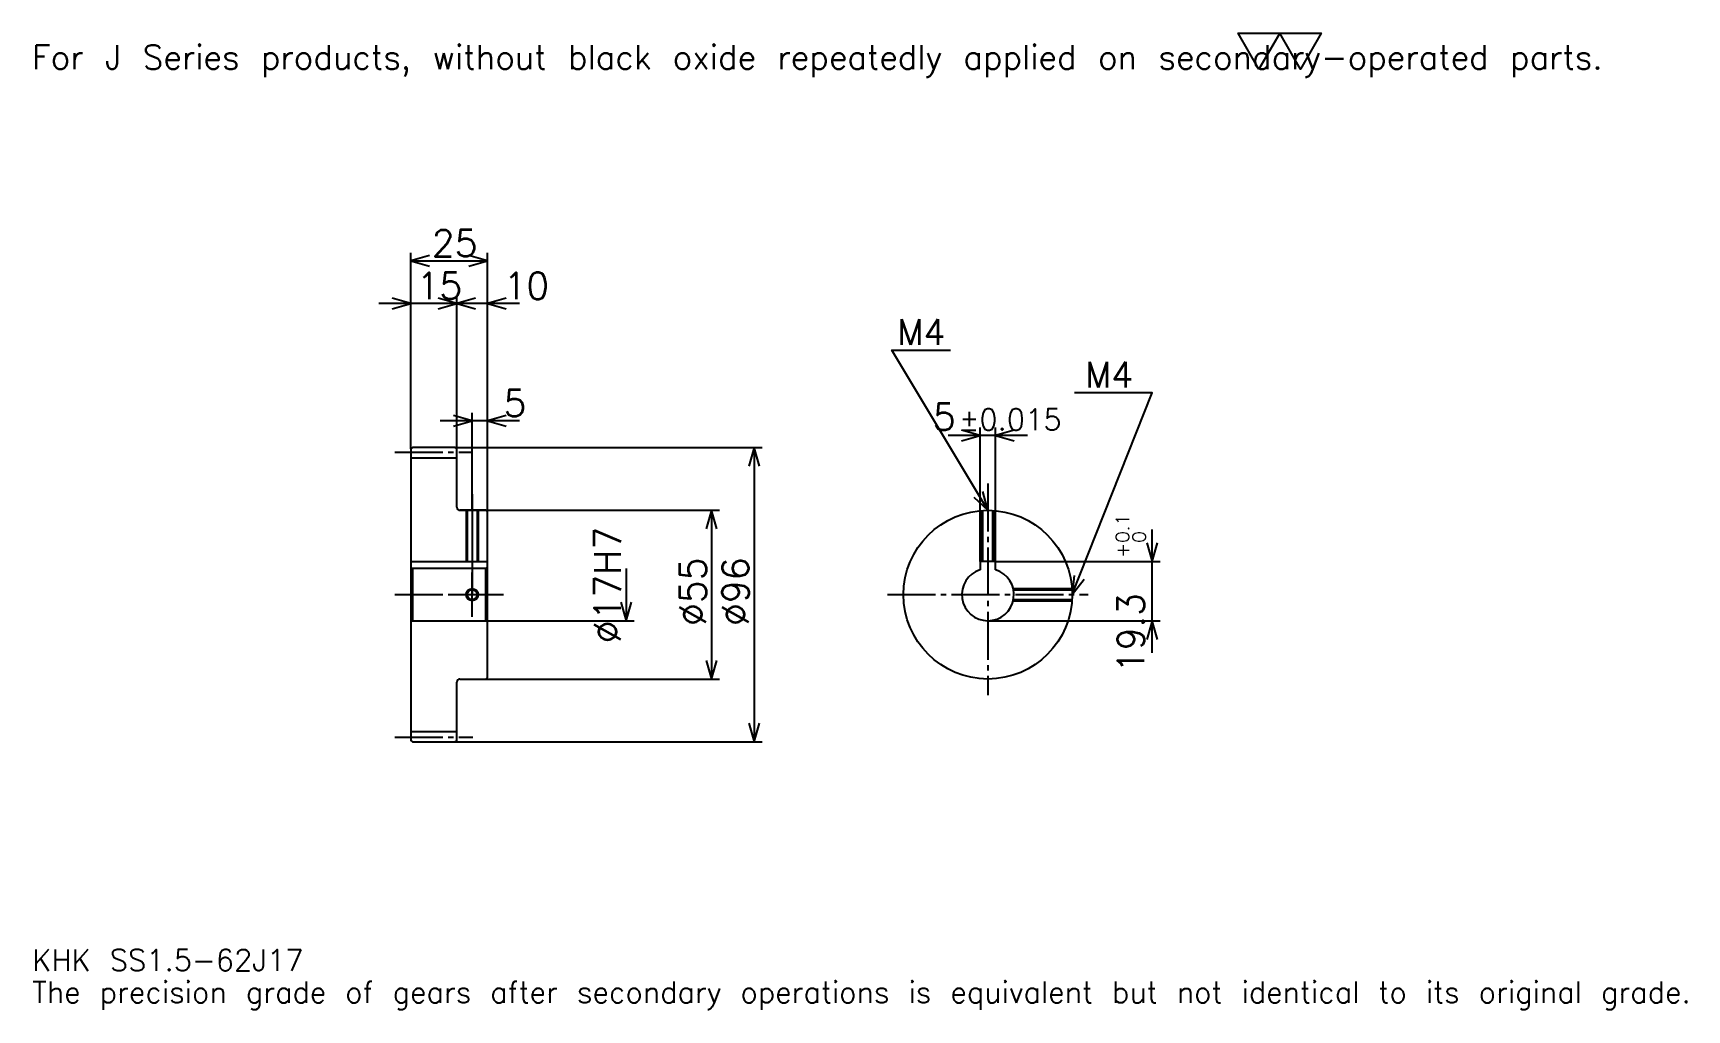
# Model space of a CAD drawing. Extents: x 18 to 557, y 6 to 325.
import ezdxf

# ---------------------------------------------------------------- set-up
doc = ezdxf.new("R2010")
doc.units = 0
doc.linetypes.add('DASHDOT', pattern=[20.869564, 15.652174, -1.73913, 1.73913, -1.73913])
doc.layers.get('0').update_dxf_attribs({"linetype": 'CONTINUOUS'})
doc.layers.add('DASHDOT', color=6, linetype='DASHDOT')
doc.styles.add('KANJI', font='TXT', dxfattribs={"bigfont": 'BIGFONT'})

msp = doc.modelspace()

# ---------------------------------------------------------------- linework, layer by layer
at = {"color": 5}
for p, q in [((140.869568, 189.739136), (140.869568, 253.217407)), ((140.869568, 250.608704), (165.869568, 250.608704)), ((165.869568, 189.739136), (165.869568, 253.217407)), ((155.869568, 189.739136), (155.869568, 239.304352)), ((166.304352, 236.695648), (130.434784, 236.695648)), ((176.304352, 236.695648), (145.434784, 236.695648)), ((160.869568, 189.739136), (160.869568, 201.043488)), ((176.304352, 198.434784), (150.434784, 198.434784)), ((326.521729, 152.539139), (326.521729, 196.195663)), ((331.521729, 152.539139), (331.521729, 196.195663)), ((140.869568, 189.239136), (140.869568, 189.739136)), ((155.369568, 189.739136), (165.869568, 189.739136)), ((155.869568, 189.239136), (155.869568, 189.739136)), ((160.869568, 169.239136), (160.869568, 189.739136)), ((160.869568, 169.239136), (160.869568, 189.739136)), ((165.869568, 189.739136), (255.434784, 189.739136)), ((165.869568, 168.739136), (165.869568, 189.739136)), ((252.82608, 189.739136), (252.82608, 93.739136)), ((341.956543, 193.58696), (316.086975, 193.58696)), ((156.869568, 169.239136), (165.869568, 169.239136)), ((165.869568, 169.239136), (241.521744, 169.239136)), ((238.913055, 169.239136), (238.913055, 114.239136)), ((382.608704, 122.804352), (382.608704, 162.973923)), ((331.521729, 152.539139), (385.217407, 152.539139)), ((211.08696, 150.239136), (211.08696, 133.239136)), ((165.869568, 133.239136), (213.695648, 133.239136)), ((329.021729, 133.239136), (385.217407, 133.239136)), ((156.869568, 114.239136), (165.869568, 114.239136)), ((165.869568, 114.239136), (241.521744, 114.239136)), ((155.369568, 93.739136), (165.869568, 93.739136)), ((165.869568, 93.739136), (255.434784, 93.739136))]:
    msp.add_line(p, q, dxfattribs=at)
at = {"color": 4}
for p, q in [((140.869568, 186.364136), (155.869568, 186.364136)), ((140.869568, 152.539139), (165.869568, 152.539139)), ((141.369568, 150.239136), (141.369568, 133.239136)), ((165.369568, 150.239136), (165.869568, 150.739136)), ((165.369568, 133.239136), (165.869568, 132.739136)), ((140.869568, 97.114136), (155.869568, 97.114136))]:
    msp.add_line(p, q, dxfattribs=at)
at = {"color": 7}
msp.add_lwpolyline([(417.391296, 313.043488), (410.608673, 324.800018), (437.739136, 324.800018), (430.956512, 313.043488), (424.17392, 324.800018), (417.391296, 313.043488)], dxfattribs=at)
at = {"color": 5}
for points in [[(146.956528, 252.347839), (140.869568, 250.608704), (146.956528, 248.869568)], [(159.782608, 248.869568), (165.869568, 250.608704), (159.782608, 252.347839)], [(134.782608, 234.956528), (140.869568, 236.695648), (134.782608, 238.434784)], [(149.782608, 234.956528), (155.869568, 236.695648), (149.782608, 238.434784)], [(161.956528, 238.434784), (155.869568, 236.695648), (161.956528, 234.956528)], [(171.956528, 238.434784), (165.869568, 236.695648), (171.956528, 234.956528)], [(329.021729, 169.239136), (297.717407, 221.413055), (316.847839, 221.413055)], [(356.521729, 141.739136), (382.608704, 207.5), (357.217407, 207.5)], [(154.782608, 196.695648), (160.869568, 198.434784), (154.782608, 200.17392)], [(171.956528, 200.17392), (165.869568, 198.434784), (171.956528, 196.695648)], [(320.434784, 191.847839), (326.521729, 193.58696), (320.434784, 195.326096)], [(337.608704, 195.326096), (331.521729, 193.58696), (337.608704, 191.847839)], [(254.565216, 183.652176), (252.82608, 189.739136), (251.08696, 183.652176)], [(324.398743, 173.563889), (329.021729, 169.239136), (327.381317, 175.353424)], [(240.652176, 163.152176), (238.913055, 169.239136), (237.17392, 163.152176)], [(380.869568, 158.626099), (382.608704, 152.539139), (384.347839, 158.626099)], [(357.149658, 148.038452), (356.521729, 141.739136), (360.382812, 146.755875)], [(209.347839, 139.326096), (211.08696, 133.239136), (212.82608, 139.326096)], [(384.347839, 127.152176), (382.608704, 133.239136), (380.869568, 127.152176)], [(237.17392, 120.326096), (238.913055, 114.239136), (240.652176, 120.326096)], [(251.08696, 99.826096), (252.82608, 93.739136), (254.565216, 99.826096)]]:
    msp.add_lwpolyline(points, dxfattribs=at)
at = {"color": 4}
for points in [[(155.869568, 170.239136), (155.869568, 189.239136), (155.369568, 189.739136), (141.369568, 189.739136), (140.869568, 189.239136), (140.869568, 132.739136)], [(156.869568, 114.239136), (165.369568, 114.239136), (165.869568, 114.739136), (165.869568, 168.739136), (165.369568, 169.239136), (156.869568, 169.239136)], [(158.869568, 169.239136), (158.869568, 152.539139)], [(159.249573, 169.239136), (159.249573, 152.539139)], [(162.489563, 169.239136), (162.489563, 152.539139)], [(162.869568, 169.239136), (162.869568, 152.539139)], [(327.021729, 152.539139), (327.021729, 169.166306)], [(327.401733, 152.539139), (327.401733, 169.191376)], [(330.641724, 152.539139), (330.641724, 169.191376)], [(331.021729, 152.539139), (331.021729, 169.166306)], [(331.521729, 149.863174), (331.521729, 152.539139), (326.521729, 152.539139), (326.521729, 149.863174)], [(140.869568, 132.739136), (141.369568, 133.239136), (165.369568, 133.239136), (165.369568, 150.239136), (141.369568, 150.239136), (140.869568, 150.739136)], [(337.283081, 143.739136), (356.448914, 143.739136)], [(337.365936, 143.359131), (356.473999, 143.359131)], [(337.283081, 139.739136), (356.448914, 139.739136)], [(337.365936, 140.119141), (356.473999, 140.119141)], [(140.869568, 132.739136), (140.869568, 94.239136), (141.369568, 93.739136), (155.369568, 93.739136), (155.869568, 94.239136), (155.869568, 113.239136)]]:
    msp.add_lwpolyline(points, dxfattribs=at)
for centre, radius in [((329.021729, 141.739136), 27.5), ((160.869568, 141.739136), 1.62)]:
    msp.add_circle(centre, radius, dxfattribs=at)
at = {"color": 7}
msp.add_circle((160.869568, 141.739136), 2, dxfattribs=at)
at = {"color": 4}
for centre, radius, start, end in [((156.869568, 170.239136), 1, 180, 270), ((329.021729, 141.739136), 8.5, 107.10463483, 72.89536517), ((156.869568, 113.239136), 1, 90, 180)]:
    msp.add_arc(centre, radius, start, end, dxfattribs=at)
at = {"layer": 'DASHDOT', "color": 7}
for p, q in [((135.652176, 188.239136), (161.08696, 188.239136)), ((329.021729, 177.934784), (329.021729, 109.021744)), ((160.869568, 169.239136), (160.869568, 141.739136)), ((135.652176, 141.739136), (171.08696, 141.739136)), ((296.304352, 141.739136), (361.739136, 141.739136)), ((135.652176, 95.239136), (161.08696, 95.239136))]:
    msp.add_line(p, q, dxfattribs=at)
for points in [[(160.869568, 174.456528), (160.869568, 147.321747)], [(160.869568, 134.521744), (160.869568, 148.956528)], [(153.652176, 141.739136), (168.08696, 141.739136)]]:
    msp.add_lwpolyline(points, dxfattribs=at)

# ---------------------------------------------------------------- texts
at = {"color": 7, "style": 'KANJI'}
for s, height, p in [('For J Series products, without black oxide repeatedly applied on secondary-operated parts.', 7.826087, (17.391304, 313.043488)), ('25', 8.695652, (147.717392, 252)), ('15', 8.695652, (142.717392, 238.08696)), ('10', 8.695652, (171.08696, 238.08696)), ('M4', 8.347826, (299.456543, 223.152176)), ('M4', 8.347826, (360.695679, 209.239136)), ('5', 8.695652, (171.08696, 199.826096)), ('5', 8.695652, (311.072205, 195.326096)), ('%%p0.015', 6.956522, (319.67981, 195.326096)), ('KHK SS1.5-62J17', 6.956522, (17.391304, 19.130434)), ('The precision grade of gears after secondary operations is equivalent but not identical to its original grade.', 6.956522, (17.391304, 8.695652))]:
    msp.add_text(s, height=height, dxfattribs=at).set_placement(p)
for s, height, p in [('%%c17H7', 8.695652, (209.347839, 125.869568)), ('0.1', 4.347826, (375.130432, 158.672501)), ('0', 4.347826, (380.521729, 158.672501)), ('+', 4.347826, (375.130432, 153.802948)), ('%%c55', 8.695652, (237.17392, 131.521744)), ('%%c96', 8.695652, (251.08696, 131.521744)), ('19.3', 8.695652, (380, 116.164719))]:
    msp.add_text(s, height=height, rotation=90, dxfattribs=at).set_placement(p)

doc.saveas('drawing.dxf')
